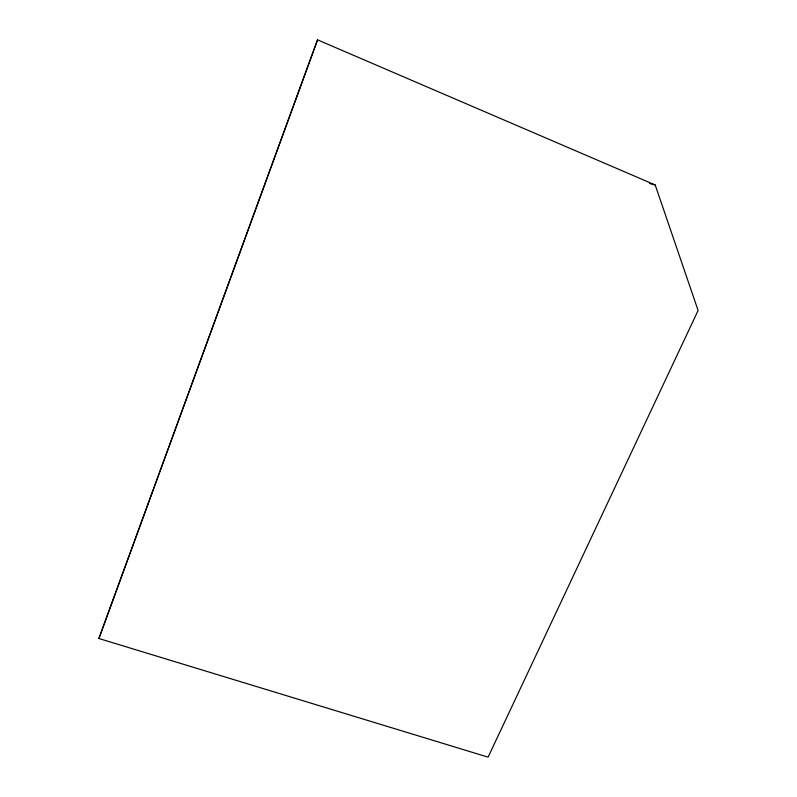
<?xml version="1.0" encoding="UTF-8"?>
<svg xmlns="http://www.w3.org/2000/svg" width="797" height="797" viewBox="0 0 797 797"><rect width="100%" height="100%" fill="white"/><g stroke="black" fill="none" stroke-linecap="round" stroke-linejoin="round"><path stroke-width="1.2" d="M98.898 638.507L317.545 39.85L655.204 184.974L698.102 310.481L488.103 757.15L98.898 638.507L317.545 39.85M649.425 183.459L655.204 184.974"/></g></svg>
